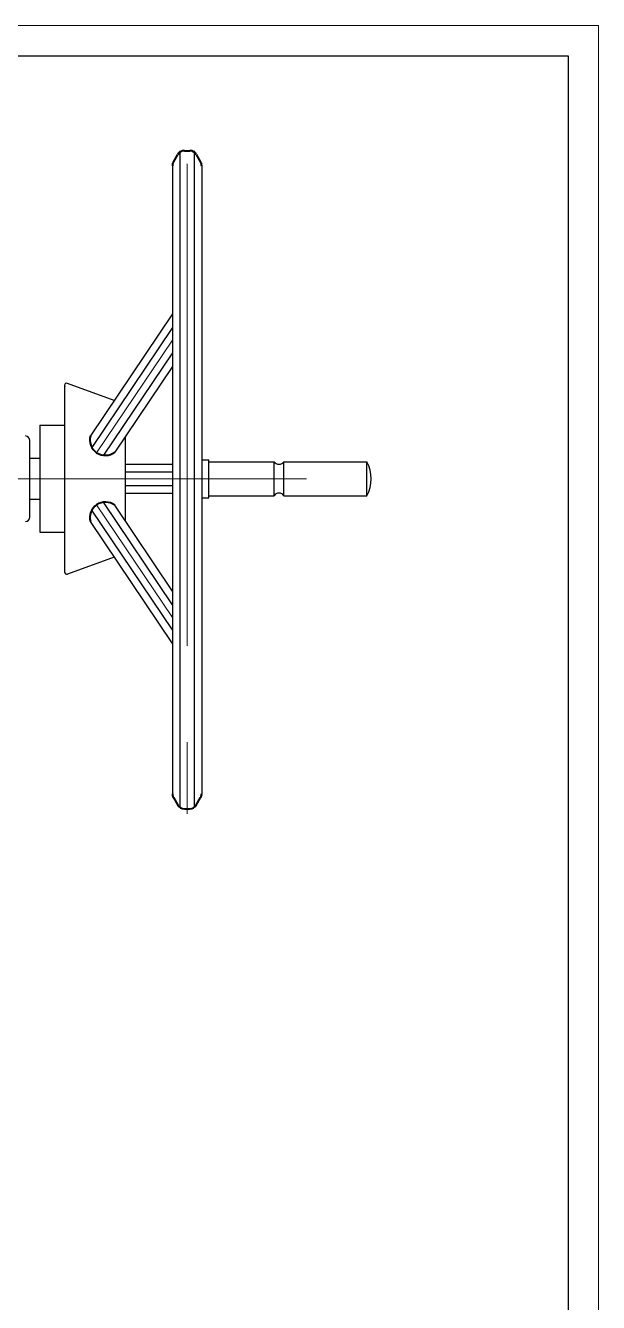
# Model space of a CAD drawing. Header units: millimetres. Extents: x 1758 to 4202, y 581 to 2263.
# Drawn here: x 3824 to 4202, y 1422 to 2263 of the extents above; entities that cross this region are included whole.
import ezdxf

# ---------------------------------------------------------------- set-up
doc = ezdxf.new("R2010")
doc.units = ezdxf.units.MM
doc.linetypes.add('CENTER', pattern=[50.8, 31.75, -6.35, 6.35, -6.35])
for name, color, linetype, lineweight in [('center', 1, 'CENTER', 9), ('粗实线', 7, 'Continuous', 40), ('细实线', 3, 'Continuous', 13)]:
    doc.layers.add(name, color=color, linetype=linetype, lineweight=lineweight)

msp = doc.modelspace()

# ---------------------------------------------------------------- linework, layer by layer
for p, q in [((1782.957, 2243.164), (4181.843, 2243.164)), ((4181.843, 2243.164), (4181.843, 601.164)), ((3926.134, 2180.719), (3926.134, 1748.791)), ((3935.434, 2180.714), (3935.434, 1748.791)), ((3921.134, 2170.742), (3921.134, 1757.247)), ((3940.434, 2170.741), (3940.434, 1757.246)), ((3940.453, 2170.492), (3940.434, 2170.438)), ((3941.037, 2172.097), (3941.033, 2172.085)), ((3921.134, 2073.277), (3867.112, 1992.973)), ((3921.134, 2064.319), (3868.012, 1985.353)), ((3921.134, 2047.658), (3875.728, 1980.162)), ((3921.134, 2038.7), (3883.126, 1982.201)), ((3882.8, 2016.294), (3852.031, 2027.493)), ((3850.083, 2026.06), (3850.083, 1964.693)), ((3833.723, 1999.893), (3833.723, 1929.493)), ((3833.723, 1999.893), (3850.083, 1999.893)), ((3890.123, 1992.602), (3890.123, 1936.784)), ((3827.173, 1978.243), (3833.723, 1978.243)), ((3940.434, 1977.182), (3940.434, 1757.246)), ((3940.434, 1977.182), (3945.144, 1977.182)), ((3940.434, 1977.182), (3945.144, 1977.182)), ((3945.144, 1952.182), (3945.144, 1977.182)), ((3890.123, 1974.193), (3921.134, 1974.193)), ((3890.123, 1969.193), (3921.134, 1969.193)), ((3945.144, 1975.882), (3988.144, 1975.882)), ((3988.144, 1953.482), (3988.144, 1975.882)), ((3994.644, 1975.882), (4049.144, 1975.882)), ((3994.644, 1953.482), (3994.644, 1975.882)), ((4049.144, 1953.482), (4049.144, 1975.882)), ((3850.083, 1964.693), (3850.083, 1903.326)), ((3890.123, 1960.193), (3921.134, 1960.193)), ((3827.173, 1951.143), (3833.723, 1951.143)), ((3890.123, 1955.193), (3921.134, 1955.193)), ((3940.434, 1952.182), (3945.144, 1952.182)), ((3945.144, 1953.482), (3988.144, 1953.482)), ((3994.644, 1953.482), (4049.144, 1953.482)), ((3921.134, 1865.067), (3868.012, 1944.033)), ((3921.134, 1881.728), (3875.728, 1949.224)), ((3921.134, 1890.686), (3883.126, 1947.185)), ((3921.134, 1856.109), (3867.112, 1936.413)), ((3833.723, 1929.493), (3850.083, 1929.493)), ((3882.8, 1913.092), (3852.031, 1901.893)), ((3940.453, 1757.495), (3940.434, 1757.549)), ((3941.037, 1755.89), (3941.033, 1755.902))]:
    msp.add_line(p, q)
at = {"ltscale": 10}
for p, q in [((3827.173, 1964.693), (3827.173, 1989.909)), ((3827.173, 1939.477), (3827.173, 1964.693))]:
    msp.add_line(p, q, dxfattribs=at)
for centre, radius, start, end in [((3851.583, 2026.06), 1.5, 70, 202.208549), ((3991.394, 1978.12), 3.946, 214.55471, 325.44529), ((4029.737, 1964.682), 22.407, 330.009842, 29.990158), ((3991.394, 1951.243), 3.946, 34.55471, 145.44529), ((3851.583, 1903.326), 1.5, 180, 290)]:
    msp.add_arc(centre, radius, start, end)
for centre, start, end in [((3824.173, 1989.909), 0, 85.724159), ((3824.173, 1939.477), 274.275841, 0)]:
    msp.add_arc(centre, 3, start, end, dxfattribs=at)
at = {"layer": 'center', "ltscale": 10}
for p, q in [((3930.784, 2172.097), (3930.784, 1744.001)), ((3921.134, 2055.989), (3871.242, 1981.825)), ((3691.953, 1964.693), (4058.646, 1964.693)), ((3921.134, 1873.397), (3871.242, 1947.561))]:
    msp.add_line(p, q, dxfattribs=at)
at = {"layer": '粗实线', "ltscale": 10}
for p, q in [((3921.807, 2173.248), (3924.688, 2178.223)), ((3929.018, 2180.717), (3932.554, 2180.716)), ((3936.878, 2178.223), (3939.76, 2173.248)), ((3921.807, 1754.739), (3924.688, 1749.764)), ((3936.878, 1749.765), (3939.76, 1754.739)), ((3929.018, 1747.27), (3932.554, 1747.271))]:
    msp.add_line(p, q, dxfattribs=at)
for centre, radius, start, end in [((3929.015, 2175.717), 5, 89.972302, 149.923394), ((3932.551, 2175.716), 5, 30.08955, 89.972302), ((3876.922, 1990.268), 10.177, 164.585205, 307.555797), ((3876.922, 1939.118), 10.177, 52.444203, 195.414795), ((3929.015, 1752.27), 5, 210.076606, 270.027698), ((3932.551, 1752.271), 5, 270.027698, 329.91045)]:
    msp.add_arc(centre, radius, start, end, dxfattribs=at)
at = {"layer": '粗实线'}
for centre, start, end in [((3926.134, 2170.742), 149.923394, 180), ((3935.434, 2170.741), 0, 30.08955), ((3926.134, 1757.245), 180, 210.076606), ((3935.434, 1757.246), 329.91045, 0)]:
    msp.add_arc(centre, 5, start, end, dxfattribs=at)
at = {"layer": '细实线', "color": 3}
for p in [(1757.957, 2263.164), (1757.957, 2263.164), (4201.843, 581.164)]:
    msp.add_line(p, (4201.843, 2263.164), dxfattribs=at)

doc.saveas('drawing.dxf')
